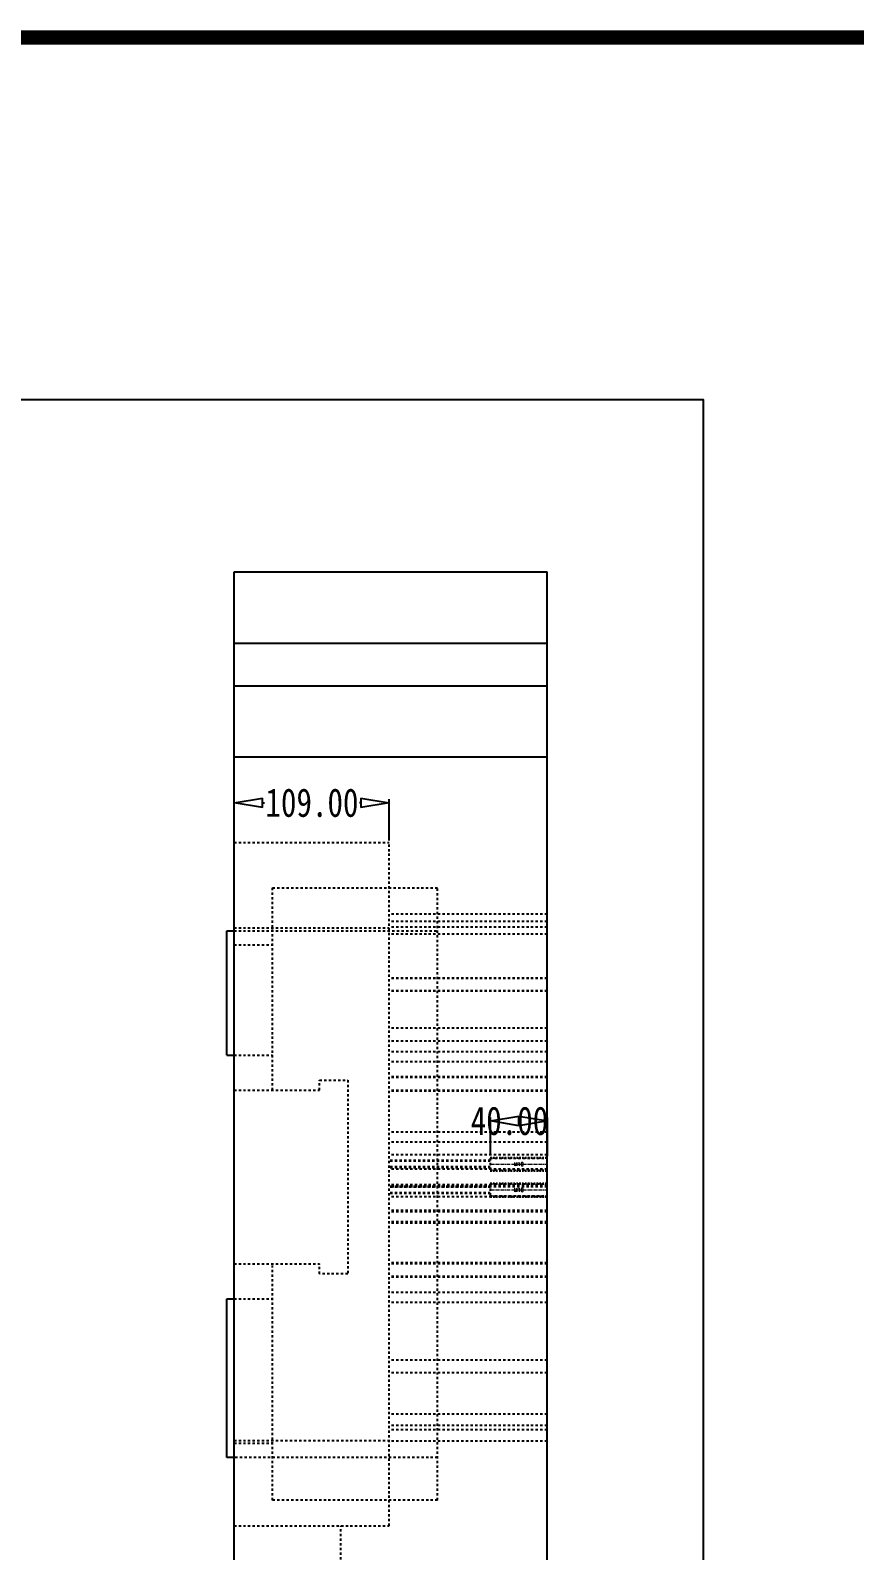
# Model space of a CAD drawing. Header units: millimetres. Extents: x 1147 to 12155, y -6137 to -4403.
# Drawn here: x 6506 to 7084, y -5470 to -4403 of the extents above; entities that cross this region are included whole.
import ezdxf
from ezdxf.enums import TextEntityAlignment as Align

# ---------------------------------------------------------------- set-up
doc = ezdxf.new("R2010")
doc.units = ezdxf.units.MM
doc.header["$LTSCALE"] = 16.335
doc.header["$PDMODE"] = 3
doc.header["$PDSIZE"] = 0.3125
doc.linetypes.add('CENTER', pattern=[0.6, 0.375, -0.075, 0.075, -0.075])
doc.linetypes.add('HIDDEN', pattern=[0.2, 0.1, -0.1])
doc.layers.get('0').update_dxf_attribs({"linetype": 'CONTINUOUS'})
doc.layers.get('Defpoints').update_dxf_attribs({"linetype": 'CONTINUOUS'})
doc.layers.add('DEFAULT_2', color=8, linetype='HIDDEN')
doc.layers.add('screw', color=33, linetype='CONTINUOUS', lineweight=13)
doc.styles.get("Standard").update_dxf_attribs({"font": 'txt', "width": 0.8})
doc.styles.add('TXT', font='txt.shx', dxfattribs={"bigfont": 'gbcbig.shx'})
doc.dimstyles.new('STANDARD$0', dxfattribs={"dimscale": 2, "dimtxt": 3, "dimasz": 3, "dimexe": 1.25, "dimexo": 0.625, "dimgap": 0.5, "dimtad": 0, "dimdsep": 46, "dimlunit": 6, "dimtxsty": 'Standard', "dimblk": 'CLOSEDBLANK', "dimcen": 0, "dimclrt": 2, "dimazin": 2, "dimtfac": 2, "dimtmove": 1, "dimatfit": 3, "dimfxl": 0, "dimtolj": 1, "dimtzin": 0, "dimarcsym": 0})

# ---------------------------------------------------------------- blocks, each defined once
blk = doc.blocks.new('_ClosedBlank')
at = {"color": 0, "linetype": 'ByBlock', "lineweight": -2}
for p, q in [((-1, 0.167), (0, 0)), ((-1, 0.167), (-1, -0.167)), ((0, 0), (-1, -0.167))]:
    blk.add_line(p, q, dxfattribs=at)
blk = doc.blocks.new('*D921')
at = {"color": 4, "lineweight": -2}
for p, q in [((6648.7, -4948.1), (6648.7, -4942.8)), ((6757.7, -4971.8), (6757.7, -4942.8)), ((6668.7, -4945.3), (6670.1, -4945.3)), ((6737.7, -4945.3), (6736.8, -4945.3))]:
    blk.add_line(p, q, dxfattribs=at)
at = {"layer": 'Defpoints', "color": 0}
for p in [(6648.7, -4945.3), (6648.7, -4949.4), (6757.7, -4973.1)]:
    blk.add_point(p, dxfattribs=at)
at = {"color": 4, "lineweight": -2, "xscale": 20, "yscale": 20, "zscale": 20, "rotation": 180}
blk.add_blockref('_ClosedBlank', (6648.7, -4945.3), dxfattribs=at)
at = {"color": 4, "lineweight": -2, "xscale": 20, "yscale": 20, "zscale": 20}
blk.add_blockref('_ClosedBlank', (6757.7, -4945.3), dxfattribs=at)
at = {"color": 6, "insert": (6703.4, -4945.3), "char_height": 20, "attachment_point": 5}
blk.add_mtext('\\A1;109.00', dxfattribs=at)
blk = doc.blocks.new('*D926')
at = {"color": 4, "lineweight": -2}
for p, q in [((6828.7, -5192.8), (6828.7, -5166.2)), ((6868.7, -5193.5), (6868.7, -5166.2))]:
    blk.add_line(p, q, dxfattribs=at)
at = {"layer": 'Defpoints', "color": 0}
for p in [(6828.7, -5168.7), (6828.7, -5194), (6868.7, -5194.8)]:
    blk.add_point(p, dxfattribs=at)
at = {"color": 4, "lineweight": -2, "xscale": 20, "yscale": 20, "zscale": 20, "rotation": 180}
blk.add_blockref('_ClosedBlank', (6828.7, -5168.7), dxfattribs=at)
at = {"color": 4, "lineweight": -2, "xscale": 20, "yscale": 20, "zscale": 20}
blk.add_blockref('_ClosedBlank', (6868.7, -5168.7), dxfattribs=at)
at = {"color": 6, "insert": (6842.1, -5168.7), "char_height": 20, "attachment_point": 5}
blk.add_mtext('\\A1;40.00', dxfattribs=at)

msp = doc.modelspace()

# ---------------------------------------------------------------- linework, layer by layer
at = {"color": 7, "linetype": 'Continuous'}
for p, q in [((6648.663, -5648.086), (6648.663, -4783.086)), ((6648.663, -4783.086), (6868.663, -4783.086)), ((6868.663, -5648.086), (6868.663, -4783.086)), ((6648.663, -4833.086), (6868.663, -4833.086)), ((6648.663, -4863.086), (6868.663, -4863.086)), ((6648.663, -4913.086), (6868.663, -4913.086)), ((6643.663, -5122.586), (6643.663, -5035.086)), ((6643.663, -5035.086), (6648.663, -5035.086)), ((6643.663, -5122.586), (6648.663, -5122.586)), ((6643.663, -5293.586), (6648.663, -5293.586)), ((6643.663, -5405.086), (6643.663, -5293.586)), ((6648.663, -5405.086), (6643.663, -5405.086))]:
    msp.add_line(p, q, dxfattribs=at)
at = {"color": 4, "const_width": 10}
msp.add_lwpolyline([(1152.047, -4407.867), (12150.021, -4407.867), (12150.021, -6132.016), (1152.047, -6132.016)], close=True, dxfattribs=at)
msp.add_lwpolyline([(5486.614, -4662.147), (6978.072, -4662.147), (6978.072, -5933.793), (5486.614, -5933.793)], close=True)
at = {"layer": 'DEFAULT_2', "color": 8, "linetype": 'HIDDEN'}
for p, q in [((6648.663, -4973.086), (6757.663, -4973.086)), ((6757.663, -5453.086), (6757.663, -4973.086)), ((6675.663, -5147.086), (6675.663, -5005.086)), ((6675.663, -5005.086), (6791.663, -5005.086)), ((6791.663, -5435.086), (6791.663, -5005.086)), ((6868.663, -5023.586), (6757.663, -5023.586)), ((6648.663, -5033.086), (6757.663, -5033.086)), ((6648.663, -5035.086), (6791.663, -5035.086)), ((6868.663, -5028.586), (6757.663, -5028.586)), ((6868.663, -5032.586), (6757.663, -5032.586)), ((6868.663, -5037.586), (6757.663, -5037.586)), ((6648.663, -5045.086), (6675.663, -5045.086)), ((6868.663, -5068.386), (6757.663, -5068.386)), ((6868.663, -5068.586), (6757.663, -5068.586)), ((6868.663, -5077.386), (6757.663, -5077.386)), ((6868.663, -5077.586), (6757.663, -5077.586)), ((6868.663, -5103.586), (6757.663, -5103.586)), ((6868.663, -5112.586), (6757.663, -5112.586)), ((6648.663, -5122.586), (6675.663, -5122.586)), ((6868.663, -5120.086), (6757.663, -5120.086)), ((6868.663, -5127.086), (6757.663, -5127.086)), ((6708.663, -5147.086), (6708.663, -5140.086)), ((6708.663, -5140.086), (6728.663, -5140.086)), ((6728.663, -5140.086), (6728.663, -5276.086)), ((6868.663, -5137.729), (6757.663, -5137.729)), ((6868.663, -5138.229), (6757.663, -5138.229)), ((6648.663, -5147.086), (6708.663, -5147.086)), ((6868.663, -5147.229), (6757.663, -5147.229)), ((6868.663, -5147.729), (6757.663, -5147.729)), ((6868.663, -5176.586), (6757.663, -5176.586)), ((6868.663, -5183.586), (6757.663, -5183.586)), ((6868.663, -5192.586), (6757.663, -5192.586)), ((6828.663, -5196.537), (6757.663, -5196.537)), ((6828.663, -5197.037), (6757.663, -5197.037)), ((6828.663, -5194.787), (6868.663, -5194.787)), ((6828.663, -5194.791), (6828.663, -5203.283)), ((6828.663, -5201.037), (6757.663, -5201.037)), ((6828.663, -5201.537), (6757.663, -5201.537)), ((6868.663, -5202.586), (6757.663, -5202.586)), ((6828.663, -5203.287), (6868.663, -5203.287)), ((6868.663, -5213.586), (6757.663, -5213.586)), ((6828.663, -5214.636), (6757.663, -5214.636)), ((6868.663, -5215.086), (6757.663, -5215.086)), ((6828.663, -5215.136), (6757.663, -5215.136)), ((6828.663, -5219.136), (6757.663, -5219.136)), ((6828.663, -5219.636), (6757.663, -5219.636)), ((6828.663, -5212.886), (6868.663, -5212.886)), ((6828.663, -5212.89), (6828.663, -5221.382)), ((6868.663, -5222.086), (6757.663, -5222.086)), ((6828.663, -5221.386), (6868.663, -5221.386)), ((6868.663, -5231.586), (6757.663, -5231.586)), ((6868.663, -5232.586), (6757.663, -5232.586)), ((6868.663, -5239.586), (6757.663, -5239.586)), ((6868.663, -5240.586), (6757.663, -5240.586)), ((6648.663, -5269.086), (6708.663, -5269.086)), ((6675.663, -5435.086), (6675.663, -5269.086)), ((6708.663, -5276.086), (6708.663, -5269.086)), ((6868.663, -5268.444), (6757.663, -5268.444)), ((6868.663, -5268.944), (6757.663, -5268.944)), ((6728.663, -5276.086), (6708.663, -5276.086)), ((6868.663, -5277.944), (6757.663, -5277.944)), ((6868.663, -5278.444), (6757.663, -5278.444)), ((6648.663, -5293.586), (6675.663, -5293.586)), ((6868.663, -5289.086), (6757.663, -5289.086)), ((6868.663, -5296.086), (6757.663, -5296.086)), ((6868.663, -5336.586), (6757.663, -5336.586)), ((6868.663, -5345.586), (6757.663, -5345.586)), ((6868.663, -5374.586), (6757.663, -5374.586)), ((6868.663, -5382.586), (6757.663, -5382.586)), ((6868.663, -5385.586), (6757.663, -5385.586)), ((6648.663, -5393.086), (6757.663, -5393.086)), ((6648.663, -5395.086), (6675.663, -5395.086)), ((6868.663, -5393.586), (6757.663, -5393.586)), ((6791.663, -5405.086), (6648.663, -5405.086)), ((6791.663, -5435.086), (6675.663, -5435.086)), ((6648.663, -5453.086), (6757.663, -5453.086)), ((6723.663, -5568.082), (6723.663, -5453.086))]:
    msp.add_line(p, q, dxfattribs=at)
at = {"layer": 'screw', "color": 92, "linetype": 'HIDDEN', "ltscale": 0.621977}
for p, q in [((6828.663, -5194.037), (6868.663, -5194.037)), ((6828.663, -5204.037), (6868.663, -5204.037)), ((6828.663, -5212.136), (6868.663, -5212.136)), ((6828.663, -5222.136), (6868.663, -5222.136))]:
    msp.add_line(p, q, dxfattribs=at)
at = {"layer": 'screw', "color": 8, "linetype": 'HIDDEN', "ltscale": 0.621977}
for p, q in [((6828.663, -5194.787), (6868.663, -5194.787)), ((6828.663, -5203.287), (6868.663, -5203.287)), ((6828.663, -5212.886), (6868.663, -5212.886)), ((6828.663, -5221.386), (6868.663, -5221.386))]:
    msp.add_line(p, q, dxfattribs=at)
at = {"layer": 'screw', "color": 1, "linetype": 'CENTER', "ltscale": 0.388736}
for p, q in [((6828.663, -5199.037), (6868.663, -5199.037)), ((6828.663, -5217.136), (6868.663, -5217.136))]:
    msp.add_line(p, q, dxfattribs=at)

# ---------------------------------------------------------------- texts
at = {"layer": 'screw', "color": 6, "linetype": 'HIDDEN', "ltscale": 0.621977, "style": 'TXT'}
for p in [(6848.663, -5199.037), (6848.663, -5217.136)]:
    msp.add_text('M10', height=2.5, dxfattribs=at).set_placement(p, align=Align.MIDDLE)

# ---------------------------------------------------------------- dimensions: what is measured, and where the dimension line sits
for base, p1, p2, picture, middle in [((6648.663, -4945.293), (6757.663, -4973.086), (6648.663, -4949.369), '*D921', (6703.447, -4945.293)), ((6828.663, -5168.667), (6868.663, -5194.787), (6828.663, -5194.037), '*D926', (6842.064, -5168.667))]:
    dim = msp.add_linear_dim(base=base, p1=p1, p2=p2, dimstyle='STANDARD$0', override={"dimtxt": 10, "dimasz": 10, "dimgap": 0, "dimzin": 0, "dimclrd": 4, "dimclre": 4, "dimclrt": 6})
    dim.commit()
    dim.dimension.update_dxf_attribs({"geometry": picture, "text_midpoint": middle, "dimtype": 160})

doc.saveas('drawing.dxf')
